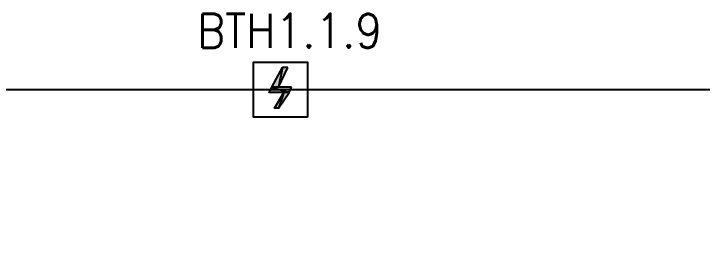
# Model space of a CAD drawing. Header units: millimetres. Extents: x 0 to 420, y 0 to 297.
# Drawn here: x 68.18 to 90.36, y 168.65 to 176.57 of the extents above; entities that cross this region are included whole.
import ezdxf

# ---------------------------------------------------------------- set-up
doc = ezdxf.new("R2010")
doc.units = ezdxf.units.MM
doc.layers.get('0').update_dxf_attribs({"linetype": 'CONTINUOUS'})
doc.styles.get("Standard").update_dxf_attribs({"font": 'STANDARD'})

msp = doc.modelspace()

# ---------------------------------------------------------------- hatches: boundary and pattern name
at = {"true_color": 0x000001}
h = msp.add_hatch(color=0, dxfattribs=at)
h.paths.add_polyline_path([(77.004335, 174.836666), (76.835001, 174.836666), (76.708001, 174.201666)], flags=0)
h.paths.add_polyline_path([(76.835001, 174.836666), (76.708001, 174.201666), (76.496335, 174.201666)], flags=0)
h = msp.add_hatch(color=0, dxfattribs=at)
h.paths.add_polyline_path([(77.131335, 174.201666), (76.496335, 174.201666), (77.046668, 174.032333)], flags=0)
h.paths.add_polyline_path([(76.496335, 174.201666), (77.046668, 174.032333), (76.411668, 174.032333)], flags=0)
h = msp.add_hatch(color=0, dxfattribs=at)
h.paths.add_polyline_path([(77.046668, 174.032333), (76.877335, 174.032333), (76.708001, 173.524333)], flags=0)
h.paths.add_polyline_path([(76.877335, 174.032333), (76.708001, 173.524333), (76.581001, 173.524333)], flags=0)

# ---------------------------------------------------------------- linework, layer by layer
at = {"color": 0, "true_color": 0x000007}
msp.add_lwpolyline([(75.903668, 175.005999), (77.639335, 175.005999)], dxfattribs=at)
at = {"color": 0, "true_color": 0x000001}
for points in [[(77.639335, 173.227999), (75.903668, 173.227999), (75.903668, 175.005999), (77.639335, 175.005999)], [(76.835001, 174.836666), (76.708001, 174.201666), (76.496335, 174.201666)], [(77.004335, 174.836666), (76.835001, 174.836666), (76.708001, 174.201666)], [(76.496335, 174.201666), (77.046668, 174.032333), (76.411668, 174.032333)], [(77.131335, 174.201666), (76.496335, 174.201666), (77.046668, 174.032333)], [(76.877335, 174.032333), (76.708001, 173.524333), (76.581001, 173.524333)], [(77.046668, 174.032333), (76.877335, 174.032333), (76.708001, 173.524333)]]:
    msp.add_lwpolyline(points, close=True, dxfattribs=at)
msp.add_lwpolyline([(371.051667, 174.116999), (40.005002, 174.116999), (40.005002, 138.683999), (371.051667, 138.683999)], dxfattribs=at)

# ---------------------------------------------------------------- texts
at = {"color": 0, "true_color": 0x000007, "insert": (74.083333, 176.570155), "char_height": 1.098488, "width": 5.37038565, "attachment_point": 1}
msp.add_mtext('BTH1.1.9', dxfattribs=at)

doc.saveas('drawing.dxf')
